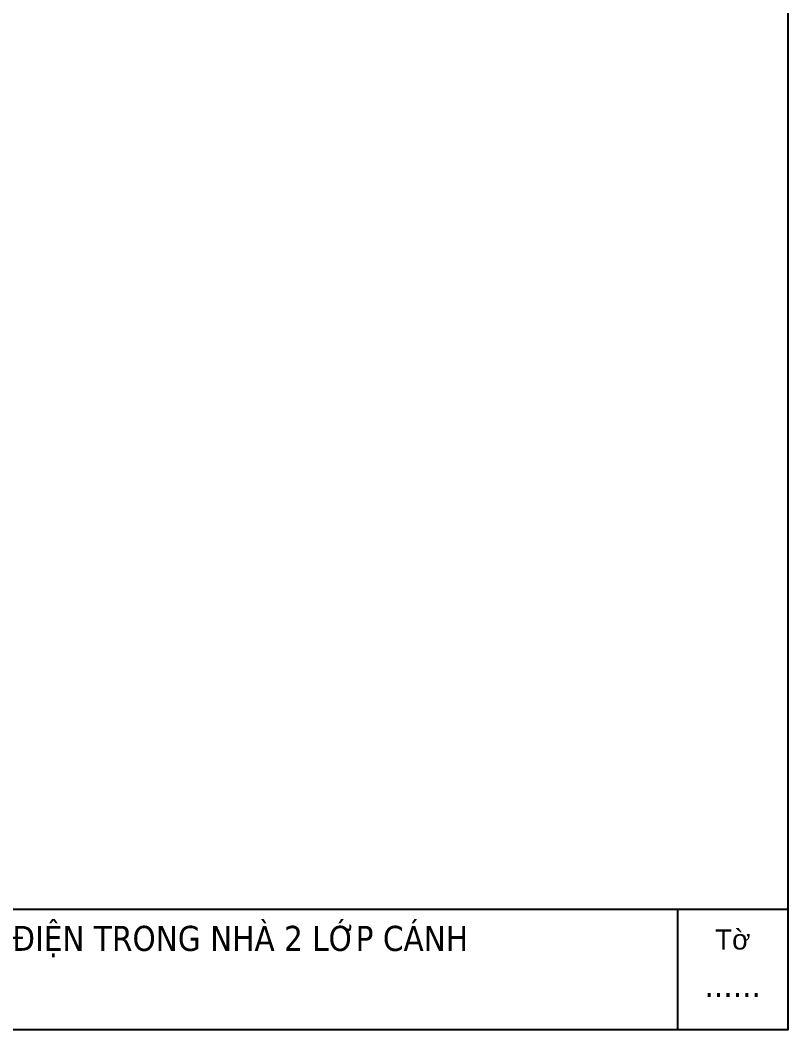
# Model space of a CAD drawing. Header units: millimetres. Extents: x 0 to 4277, y 0 to 3024.
# Drawn here: x 3173 to 4277, y 0 to 1451 of the extents above; entities that cross this region are included whole.
import ezdxf
from ezdxf.enums import TextEntityAlignment as Align

# ---------------------------------------------------------------- set-up
doc = ezdxf.new("R2010")
doc.units = ezdxf.units.MM
doc.styles.add('Arial', font='arial.ttf')
doc.styles.add('Tahoma (Input Text)', font='tahoma.ttf')

# ---------------------------------------------------------------- blocks, each defined once
blk = doc.blocks.new('khungtenAsean2')
at = {"color": 7}
for p, q in [((2970, -1980), (0, -1980)), ((2860, -1980), (2860, -2100))]:
    blk.add_line(p, q, dxfattribs=at)
blk.add_lwpolyline([(0, 0), (2970, 0), (2970, -2100), (0, -2100)], close=True, dxfattribs=at)
at = {"color": 2, "insert": (2915, -2010), "char_height": 20, "width": 110, "attachment_point": 5, "style": 'Arial'}
blk.add_mtext('Tờ', dxfattribs=at)
at = {"color": 1, "style": 'Tahoma (Input Text)', "flags": 8}
for tag, p in [('#03', (506.6, -2019.3)), ('#01', (137.1, -2021.3)), ('#05', (1106.6, -2021.3)), ('#07', (1834.7, -2021.3)), ('#09', (2146.7, -2021.3)), ('#02', (98.5, -2081.3)), ('#04', (486.1, -2081.3)), ('#06', (1065.3, -2081.3)), ('#08', (1817.4, -2081.3)), ('#10', (2146.7, -2081.3))]:
    blk.add_attdef(tag, p, '', height=25, dxfattribs=at)
blk.add_attdef('#11', text='', height=25, dxfattribs=at).set_placement((2915, -2067.3), align=Align.CENTER)

msp = doc.modelspace()

# ---------------------------------------------------------------- block references
ref = msp.add_blockref('khungtenAsean2', (0, 3024), dxfattribs=dict(xscale=1.440000000002328, yscale=1.440000000002328, zscale=1.440000000002328))
ref.add_attrib('#11', '......', dxfattribs={"color": 1, "height": 36, "style": 'Tahoma (Input Text)'}).set_placement((4197.6, 47), align=Align.CENTER)
ref.add_attrib('#09', 'TỦ ĐIỆN TRONG NHÀ 2 LỚP CÁNH', (3091.3, 113.4), dxfattribs={"color": 1, "height": 36, "style": 'Tahoma (Input Text)'})

doc.saveas('drawing.dxf')
